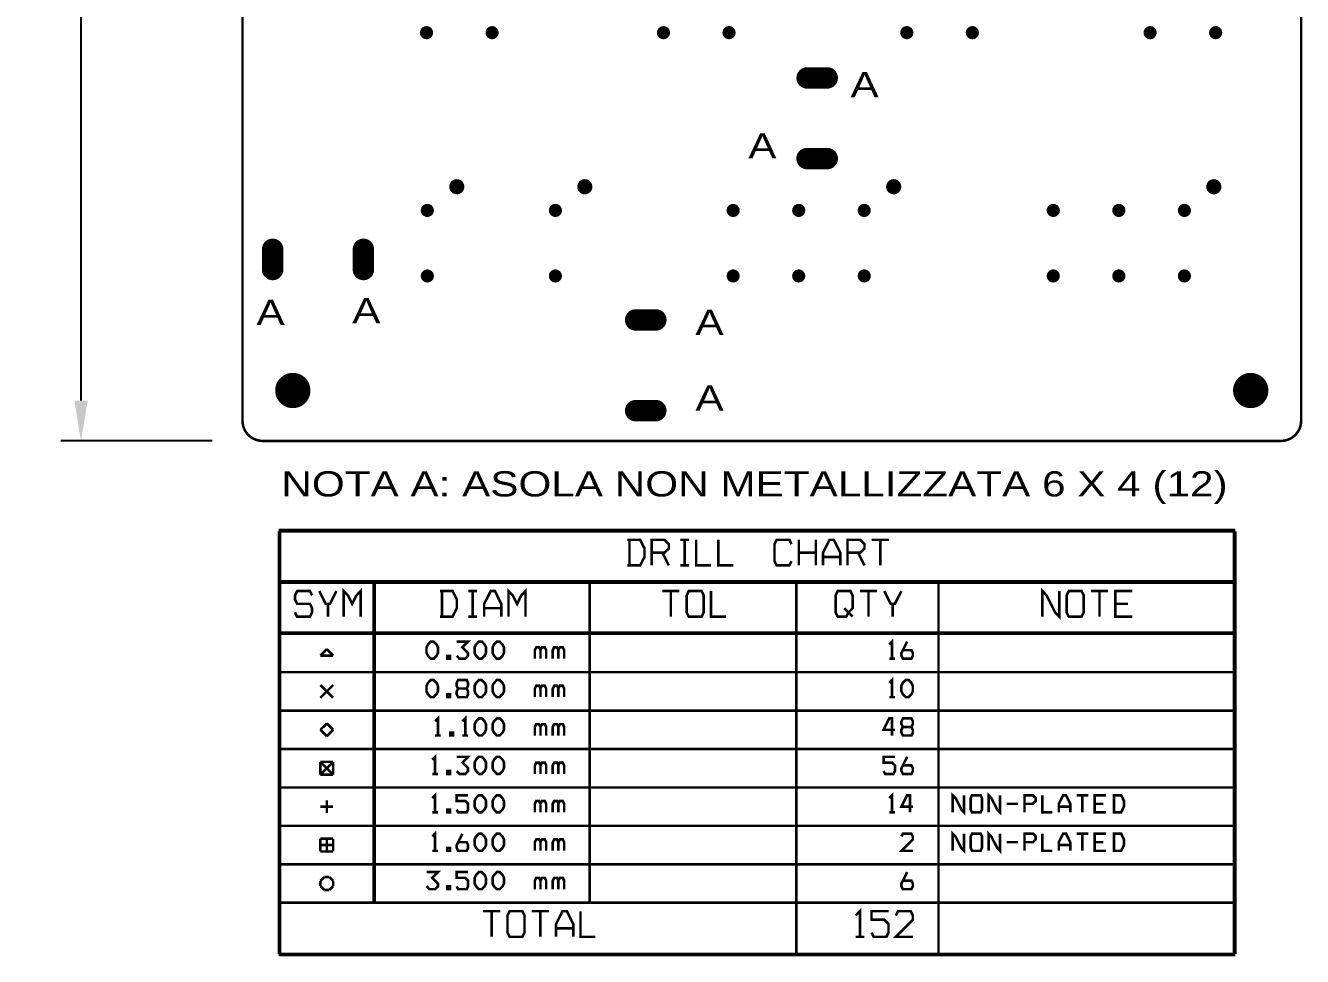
# Model space of a CAD drawing. Extents: x 548 to 675, y 424 to 612.
# Drawn here: x 548.2 to 674.8, y 424 to 516.3 of the extents above; entities that cross this region are included whole.
import ezdxf

# ---------------------------------------------------------------- set-up
doc = ezdxf.new("R2010")
doc.units = 0
doc.header["$LTSCALE"] = 10
doc.header["$MEASUREMENT"] = 0
doc.layers.get('0').update_dxf_attribs({"linetype": 'CONTINUOUS'})
doc.layers.get('Defpoints').update_dxf_attribs({"linetype": 'CONTINUOUS'})
for name, color, linetype in [('22-314-0_DRD', 7, 'CONTINUOUS'), ('22-314-0_DRL', 1, 'CONTINUOUS'), ('QUOTE', 6, 'CONTINUOUS'), ('THRUHOLE_NPT', 9, 'CONTINUOUS'), ('THRUHOLE_TAP', 12, 'CONTINUOUS')]:
    doc.layers.add(name, color=color, linetype=linetype)
doc.styles.add('STILE25', font='arial.ttf', dxfattribs={"width": 1.2, "height": 2.5})
doc.styles.add('STILE3', font='arial.ttf', dxfattribs={"width": 1.2, "height": 3})
doc.dimstyles.new('QUOTE', dxfattribs={"dimscale": 0, "dimtxt": 3, "dimasz": 4, "dimexe": 2, "dimexo": 5, "dimgap": 2, "dimtad": 1, "dimdec": 1, "dimzin": 13, "dimdsep": 46, "dimtxsty": 'STILE3', "dimcen": 0, "dimclrt": 7, "dimadec": 0, "dimazin": 0, "dimtfac": 0.666667, "dimtdec": 1, "dimtofl": 0, "dimtmove": 2, "dimatfit": 3, "dimfxl": 0, "dimtolj": 1, "dimtzin": 13, "dimarcsym": 0})

# ---------------------------------------------------------------- blocks, each defined once
blk = doc.blocks.new('ROUND_21')
at = {"const_width": 0.0635}
blk.add_lwpolyline([(-0.03175, 0, 1), (0.03175, 0, 1)], format="xyb", close=True, dxfattribs=at)
blk = doc.blocks.new('ROUND_5')
at = {"const_width": 0.75057}
blk.add_lwpolyline([(-0.375284, 0, 1), (0.375284, 0, 1)], format="xyb", close=True, dxfattribs=at)
blk = doc.blocks.new('ROUND_18')
at = {"const_width": 0.65024}
blk.add_lwpolyline([(-0.32512, 0, 1), (0.32512, 0, 1)], format="xyb", close=True, dxfattribs=at)
blk = doc.blocks.new('ROUND_20')
at = {"const_width": 1.75006}
blk.add_lwpolyline([(-0.87503, 0, 1), (0.87503, 0, 1)], format="xyb", close=True, dxfattribs=at)
blk = doc.blocks.new('*D36')
at = {"layer": 'Defpoints', "color": 0, "transparency": 16777216}
for p in [(571.69, 595.12), (553.68, 475.12), (571.69, 475.12)]:
    blk.add_point(p, dxfattribs=at)
at = {"layer": 'QUOTE', "color": 0, "lineweight": -2, "transparency": 16777216}
for p, q in [((566.69, 595.12), (551.68, 595.12)), ((553.68, 591.12), (553.68, 479.12)), ((566.69, 475.12), (551.68, 475.12))]:
    blk.add_line(p, q, dxfattribs=at)
at = {"layer": 'QUOTE', "color": 0, "transparency": 16777216}
for points in [[(553.02, 591.12), (554.35, 591.12), (553.68, 595.12)], [(553.02, 479.12), (554.35, 479.12), (553.68, 475.12)]]:
    blk.add_solid(points, dxfattribs=at)
at = {"layer": 'QUOTE', "color": 7, "transparency": 16777216, "insert": (550.15, 535.12), "char_height": 3, "attachment_point": 5, "rotation": 90, "style": 'STILE3'}
blk.add_mtext('\\A1;120', dxfattribs=at)

msp = doc.modelspace()

# ---------------------------------------------------------------- linework, layer by layer
at = {"layer": '22-314-0_DRD', "const_width": 0.254}
for points in [[(668.17, 466.28), (573.3, 466.28)], [(573.3, 424.24), (573.3, 466.15)], [(668.04, 466.15), (573.42, 466.15)], [(573.42, 424.24), (573.42, 466.15)], [(668.04, 424.24), (668.04, 466.15)], [(668.17, 424.24), (668.17, 466.15)], [(607.87, 462.77), (609.14, 462.77), (609.57, 463.61), (609.57, 464.46), (609.14, 465.31), (607.87, 465.31)], [(608.08, 462.77), (608.08, 465.31)], [(610.28, 464.04), (611.55, 464.04), (611.98, 464.46), (611.98, 464.88), (611.55, 465.31), (610.28, 465.31), (610.28, 462.77)], [(613.97, 465.31), (613.12, 465.31)], [(613.55, 462.77), (613.55, 465.31)], [(616.17, 462.77), (614.69, 462.77), (614.69, 465.31)], [(618.37, 462.77), (616.89, 462.77), (616.89, 465.31)], [(624.15, 463.19), (623.94, 462.77), (622.67, 462.77), (622.46, 463.19), (622.46, 464.88), (622.67, 465.31), (623.94, 465.31), (624.15, 464.88)], [(624.87, 462.77), (624.87, 465.31)], [(626.56, 462.77), (626.56, 465.31)], [(628.98, 462.77), (628.98, 464.04), (628.34, 465.31), (627.92, 465.31), (627.28, 464.04), (627.28, 462.77)], [(629.7, 464.04), (630.97, 464.04), (631.39, 464.46), (631.39, 464.88), (630.97, 465.31), (629.7, 465.31), (629.7, 462.77)], [(633.8, 465.31), (632.11, 465.31)], [(632.95, 462.77), (632.95, 465.31)], [(611.34, 464.04), (611.98, 462.77)], [(626.56, 464.04), (624.87, 464.04)], [(628.98, 463.61), (627.28, 463.61)], [(630.75, 464.04), (631.39, 462.77)], [(613.97, 462.77), (613.12, 462.77)], [(668.04, 461.2), (573.42, 461.2)], [(668.04, 461.07), (573.42, 461.07)], [(582.69, 429.32), (582.69, 461.07)], [(582.82, 429.32), (582.82, 461.07)], [(604.14, 429.32), (604.14, 461.07)], [(624.63, 424.24), (624.63, 461.07)], [(638.72, 424.24), (638.72, 461.07)], [(576.6, 459.8), (576.39, 460.23), (575.12, 460.23), (574.9, 459.8), (574.9, 459.38), (575.12, 458.96), (576.39, 458.96), (576.6, 458.53), (576.6, 458.11), (576.39, 457.69), (575.12, 457.69), (574.9, 458.11)], [(579.01, 460.23), (578.38, 458.96), (577.95, 458.96), (577.32, 460.23)], [(581.42, 457.69), (581.42, 460.23), (581, 459.8), (580.58, 458.96), (580.15, 459.8), (579.73, 460.23), (579.73, 457.69)], [(589.27, 457.69), (590.54, 457.69), (590.96, 458.53), (590.96, 459.38), (590.54, 460.23), (589.27, 460.23)], [(589.48, 457.69), (589.48, 460.23)], [(592.95, 460.23), (592.1, 460.23)], [(592.53, 457.69), (592.53, 460.23)], [(595.36, 457.69), (595.36, 458.96), (594.73, 460.23), (594.31, 460.23), (593.67, 458.96), (593.67, 457.69)], [(597.77, 457.69), (597.77, 460.23), (597.35, 459.8), (596.93, 458.96), (596.5, 459.8), (596.08, 460.23), (596.08, 457.69)], [(613.03, 460.23), (611.33, 460.23)], [(612.18, 457.69), (612.18, 460.23)], [(613.96, 457.69), (613.75, 458.11), (613.75, 459.8), (613.96, 460.23), (615.23, 460.23), (615.44, 459.8), (615.44, 458.11), (615.23, 457.69), (613.96, 457.69)], [(617.64, 457.69), (616.16, 457.69), (616.16, 460.23)], [(628.52, 458.11), (628.73, 457.69), (629.58, 457.69), (629.79, 458.11), (630.21, 458.53), (630.21, 459.8), (630, 460.23), (628.73, 460.23), (628.52, 459.8), (628.52, 458.11)], [(632.63, 460.23), (630.93, 460.23)], [(631.78, 457.69), (631.78, 460.23)], [(635.04, 460.23), (634.4, 458.96), (633.98, 458.96), (633.35, 460.23)], [(650.71, 460.23), (650.71, 457.69), (650.29, 458.11), (649.44, 459.8), (649.02, 460.23), (649.02, 457.69)], [(651.65, 457.69), (651.43, 458.11), (651.43, 459.8), (651.65, 460.23), (652.92, 460.23), (653.13, 459.8), (653.13, 458.11), (652.92, 457.69), (651.65, 457.69)], [(655.54, 460.23), (653.85, 460.23)], [(654.69, 457.69), (654.69, 460.23)], [(657.95, 457.69), (656.26, 457.69), (656.26, 460.23), (657.95, 460.23)], [(578.17, 457.69), (578.17, 458.96)], [(595.36, 458.53), (593.67, 458.53)], [(629.37, 458.53), (630.21, 457.69)], [(634.19, 457.69), (634.19, 458.96)], [(657.53, 458.96), (656.26, 458.96)], [(592.95, 457.69), (592.1, 457.69)], [(668.04, 456.12), (573.42, 456.12)], [(668.04, 455.99), (573.42, 455.99)], [(588.37, 453.52), (588.09, 453.81), (587.95, 454.09), (587.95, 454.65), (588.09, 454.93), (588.37, 455.22), (588.66, 455.22), (588.94, 454.93), (589.08, 454.65), (589.08, 454.09), (588.94, 453.81), (588.66, 453.52), (588.37, 453.52)], [(590.94, 453.81), (591.22, 453.52), (591.79, 453.52), (592.07, 453.81), (592.07, 454.09), (591.51, 454.65), (592.07, 455.22), (590.94, 455.22)], [(593.14, 453.52), (592.86, 453.81), (592.72, 454.09), (592.72, 454.65), (592.86, 454.93), (593.14, 455.22), (593.43, 455.22), (593.71, 454.93), (593.85, 454.65), (593.85, 454.09), (593.71, 453.81), (593.43, 453.52), (593.14, 453.52)], [(594.92, 453.52), (594.64, 453.81), (594.5, 454.09), (594.5, 454.65), (594.64, 454.93), (594.92, 455.22), (595.2, 455.22), (595.49, 454.93), (595.63, 454.65), (595.63, 454.09), (595.49, 453.81), (595.2, 453.52), (594.92, 453.52)], [(599.82, 453.52), (599.82, 454.37), (599.68, 454.65), (599.4, 454.65), (599.25, 454.37), (599.11, 454.65), (598.83, 454.65), (598.69, 454.37), (598.69, 453.52)], [(601.6, 453.52), (601.6, 454.37), (601.46, 454.65), (601.17, 454.65), (601.03, 454.37), (600.89, 454.65), (600.61, 454.65), (600.47, 454.37), (600.47, 453.52)], [(634.12, 453.52), (634.12, 455.22), (633.84, 454.93)], [(635.19, 454.37), (636.04, 454.37), (636.18, 454.09), (636.18, 453.81), (636.04, 453.52), (635.19, 453.52), (635.05, 453.81), (635.05, 454.09), (635.62, 455.22)], [(578.06, 454.47), (577.42, 453.83)], [(577.42, 453.83), (578.69, 453.83)], [(578.69, 453.83), (578.06, 454.47)], [(590.01, 453.52), (590.29, 453.52), (590.29, 453.81), (590.01, 453.81), (590.01, 453.52)], [(599.25, 453.52), (599.25, 454.37)], [(601.03, 453.52), (601.03, 454.37)], [(634.4, 453.52), (633.84, 453.52)], [(668.04, 452.18), (573.42, 452.18)], [(578.69, 450.91), (577.42, 449.64)], [(578.69, 449.64), (577.42, 450.91)], [(588.37, 449.71), (588.09, 450), (587.95, 450.28), (587.95, 450.84), (588.09, 451.12), (588.37, 451.41), (588.66, 451.41), (588.94, 451.12), (589.08, 450.84), (589.08, 450.28), (588.94, 450), (588.66, 449.71), (588.37, 449.71)], [(591.93, 450.56), (592.07, 450.84), (592.07, 451.12), (591.93, 451.41), (591.08, 451.41), (590.94, 451.12), (590.94, 450.84), (591.08, 450.56), (591.93, 450.56), (592.07, 450.28), (592.07, 450), (591.93, 449.71), (591.08, 449.71), (590.94, 450), (590.94, 450.28), (591.08, 450.56)], [(593.14, 449.71), (592.86, 450), (592.72, 450.28), (592.72, 450.84), (592.86, 451.12), (593.14, 451.41), (593.43, 451.41), (593.71, 451.12), (593.85, 450.84), (593.85, 450.28), (593.71, 450), (593.43, 449.71), (593.14, 449.71)], [(594.92, 449.71), (594.64, 450), (594.5, 450.28), (594.5, 450.84), (594.64, 451.12), (594.92, 451.41), (595.2, 451.41), (595.49, 451.12), (595.63, 450.84), (595.63, 450.28), (595.49, 450), (595.2, 449.71), (594.92, 449.71)], [(599.82, 449.71), (599.82, 450.56), (599.68, 450.84), (599.4, 450.84), (599.25, 450.56), (599.11, 450.84), (598.83, 450.84), (598.69, 450.56), (598.69, 449.71)], [(601.6, 449.71), (601.6, 450.56), (601.46, 450.84), (601.17, 450.84), (601.03, 450.56), (600.89, 450.84), (600.61, 450.84), (600.47, 450.56), (600.47, 449.71)], [(634.12, 449.71), (634.12, 451.41), (633.84, 451.12)], [(635.48, 449.71), (635.19, 450), (635.05, 450.28), (635.05, 450.84), (635.19, 451.12), (635.48, 451.41), (635.76, 451.41), (636.04, 451.12), (636.18, 450.84), (636.18, 450.28), (636.04, 450), (635.76, 449.71), (635.48, 449.71)], [(590.01, 449.71), (590.29, 449.71), (590.29, 450), (590.01, 450), (590.01, 449.71)], [(599.25, 449.71), (599.25, 450.56)], [(601.03, 449.71), (601.03, 450.56)], [(634.4, 449.71), (633.84, 449.71)], [(668.04, 448.37), (573.42, 448.37)], [(578.06, 447.1), (577.42, 446.47)], [(578.69, 446.47), (578.06, 447.1)], [(589.08, 445.9), (589.08, 447.6), (588.8, 447.31)], [(591.79, 445.9), (591.79, 447.6), (591.51, 447.31)], [(593.14, 445.9), (592.86, 446.19), (592.72, 446.47), (592.72, 447.03), (592.86, 447.31), (593.14, 447.6), (593.43, 447.6), (593.71, 447.31), (593.85, 447.03), (593.85, 446.47), (593.71, 446.19), (593.43, 445.9), (593.14, 445.9)], [(594.92, 445.9), (594.64, 446.19), (594.5, 446.47), (594.5, 447.03), (594.64, 447.31), (594.92, 447.6), (595.2, 447.6), (595.49, 447.31), (595.63, 447.03), (595.63, 446.47), (595.49, 446.19), (595.2, 445.9), (594.92, 445.9)], [(599.82, 445.9), (599.82, 446.75), (599.68, 447.03), (599.4, 447.03), (599.25, 446.75), (599.11, 447.03), (598.83, 447.03), (598.69, 446.75), (598.69, 445.9)], [(601.6, 445.9), (601.6, 446.75), (601.46, 447.03), (601.17, 447.03), (601.03, 446.75), (600.89, 447.03), (600.61, 447.03), (600.47, 446.75), (600.47, 445.9)], [(634.4, 446.47), (633.28, 446.47), (633.84, 447.6), (634.12, 447.6), (634.12, 445.9)], [(636.04, 446.75), (636.18, 447.03), (636.18, 447.31), (636.04, 447.6), (635.19, 447.6), (635.05, 447.31), (635.05, 447.03), (635.19, 446.75), (636.04, 446.75), (636.18, 446.47), (636.18, 446.19), (636.04, 445.9), (635.19, 445.9), (635.05, 446.19), (635.05, 446.47), (635.19, 446.75)], [(577.42, 446.47), (578.06, 445.83)], [(578.06, 445.83), (578.69, 446.47)], [(589.36, 445.9), (588.8, 445.9)], [(590.29, 445.9), (590.58, 445.9), (590.58, 446.19), (590.29, 446.19), (590.29, 445.9)], [(592.07, 445.9), (591.51, 445.9)], [(599.25, 445.9), (599.25, 446.75)], [(601.03, 445.9), (601.03, 446.75)], [(668.04, 444.56), (573.42, 444.56)], [(577.42, 443.29), (577.42, 442.02)], [(578.69, 443.29), (577.42, 443.29)], [(578.69, 443.29), (577.42, 442.02)], [(578.69, 442.02), (577.42, 443.29)], [(578.69, 442.02), (578.69, 443.29)], [(588.8, 442.09), (588.8, 443.79), (588.52, 443.5)], [(590.94, 442.38), (591.22, 442.09), (591.79, 442.09), (592.07, 442.38), (592.07, 442.66), (591.51, 443.22), (592.07, 443.79), (590.94, 443.79)], [(593.14, 442.09), (592.86, 442.38), (592.72, 442.66), (592.72, 443.22), (592.86, 443.5), (593.14, 443.79), (593.43, 443.79), (593.71, 443.5), (593.85, 443.22), (593.85, 442.66), (593.71, 442.38), (593.43, 442.09), (593.14, 442.09)], [(594.92, 442.09), (594.64, 442.38), (594.5, 442.66), (594.5, 443.22), (594.64, 443.5), (594.92, 443.79), (595.2, 443.79), (595.49, 443.5), (595.63, 443.22), (595.63, 442.66), (595.49, 442.38), (595.2, 442.09), (594.92, 442.09)], [(599.82, 442.09), (599.82, 442.94), (599.68, 443.22), (599.4, 443.22), (599.25, 442.94), (599.11, 443.22), (598.83, 443.22), (598.69, 442.94), (598.69, 442.09)], [(601.6, 442.09), (601.6, 442.94), (601.46, 443.22), (601.17, 443.22), (601.03, 442.94), (600.89, 443.22), (600.61, 443.22), (600.47, 442.94), (600.47, 442.09)], [(633.28, 442.38), (633.42, 442.09), (634.26, 442.09), (634.4, 442.38), (634.4, 442.94), (634.12, 443.22), (633.28, 443.22), (633.28, 443.79), (634.4, 443.79)], [(635.19, 442.94), (636.04, 442.94), (636.18, 442.66), (636.18, 442.38), (636.04, 442.09), (635.19, 442.09), (635.05, 442.38), (635.05, 442.66), (635.62, 443.79)], [(577.42, 442.02), (578.69, 442.02)], [(589.08, 442.09), (588.52, 442.09)], [(590.01, 442.09), (590.29, 442.09), (590.29, 442.38), (590.01, 442.38), (590.01, 442.09)], [(599.25, 442.09), (599.25, 442.94)], [(601.03, 442.09), (601.03, 442.94)], [(668.04, 440.75), (573.42, 440.75)], [(578.06, 439.48), (578.06, 438.21)], [(588.8, 438.28), (588.8, 439.98), (588.52, 439.69)], [(590.94, 438.57), (591.08, 438.28), (591.93, 438.28), (592.07, 438.57), (592.07, 439.13), (591.79, 439.41), (590.94, 439.41), (590.94, 439.98), (592.07, 439.98)], [(593.14, 438.28), (592.86, 438.57), (592.72, 438.85), (592.72, 439.41), (592.86, 439.69), (593.14, 439.98), (593.43, 439.98), (593.71, 439.69), (593.85, 439.41), (593.85, 438.85), (593.71, 438.57), (593.43, 438.28), (593.14, 438.28)], [(594.92, 438.28), (594.64, 438.57), (594.5, 438.85), (594.5, 439.41), (594.64, 439.69), (594.92, 439.98), (595.2, 439.98), (595.49, 439.69), (595.63, 439.41), (595.63, 438.85), (595.49, 438.57), (595.2, 438.28), (594.92, 438.28)], [(599.82, 438.28), (599.82, 439.13), (599.68, 439.41), (599.4, 439.41), (599.25, 439.13), (599.11, 439.41), (598.83, 439.41), (598.69, 439.13), (598.69, 438.28)], [(601.6, 438.28), (601.6, 439.13), (601.46, 439.41), (601.17, 439.41), (601.03, 439.13), (600.89, 439.41), (600.61, 439.41), (600.47, 439.13), (600.47, 438.28)], [(634.12, 438.28), (634.12, 439.98), (633.84, 439.69)], [(636.18, 438.85), (635.05, 438.85), (635.62, 439.98), (635.9, 439.98), (635.9, 438.28)], [(641.26, 439.98), (641.26, 438.28), (640.98, 438.57), (640.42, 439.69), (640.13, 439.98), (640.13, 438.28)], [(642.05, 438.28), (641.91, 438.57), (641.91, 439.69), (642.05, 439.98), (642.9, 439.98), (643.04, 439.69), (643.04, 438.57), (642.9, 438.28), (642.05, 438.28)], [(644.82, 439.98), (644.82, 438.28), (644.54, 438.57), (643.97, 439.69), (643.69, 439.98), (643.69, 438.28)], [(647.25, 439.13), (648.09, 439.13), (648.37, 439.41), (648.37, 439.69), (648.09, 439.98), (647.25, 439.98), (647.25, 438.28)], [(650.01, 438.28), (649.02, 438.28), (649.02, 439.98)], [(651.79, 438.28), (651.79, 439.13), (651.37, 439.98), (651.08, 439.98), (650.66, 439.13), (650.66, 438.28)], [(653.57, 439.98), (652.44, 439.98)], [(653, 438.28), (653, 439.98)], [(655.35, 438.28), (654.22, 438.28), (654.22, 439.98), (655.35, 439.98)], [(655.99, 438.28), (656.84, 438.28), (657.12, 438.85), (657.12, 439.41), (656.84, 439.98), (655.99, 439.98)], [(656.14, 438.28), (656.14, 439.98)], [(578.69, 438.85), (577.42, 438.85)], [(589.08, 438.28), (588.52, 438.28)], [(590.01, 438.28), (590.29, 438.28), (590.29, 438.57), (590.01, 438.57), (590.01, 438.28)], [(599.25, 438.28), (599.25, 439.13)], [(601.03, 438.28), (601.03, 439.13)], [(634.4, 438.28), (633.84, 438.28)], [(646.6, 439.13), (645.47, 439.13)], [(651.79, 438.85), (650.66, 438.85)], [(655.06, 439.13), (654.22, 439.13)], [(668.04, 436.94), (573.42, 436.94)], [(577.42, 435.67), (577.42, 434.4)], [(578.69, 435.67), (577.42, 435.67)], [(578.06, 435.67), (578.06, 434.4)], [(578.69, 434.4), (578.69, 435.67)], [(588.8, 434.47), (588.8, 436.17), (588.52, 435.88)], [(591.08, 435.32), (591.93, 435.32), (592.07, 435.04), (592.07, 434.76), (591.93, 434.47), (591.08, 434.47), (590.94, 434.76), (590.94, 435.04), (591.51, 436.17)], [(593.14, 434.47), (592.86, 434.76), (592.72, 435.04), (592.72, 435.6), (592.86, 435.88), (593.14, 436.17), (593.43, 436.17), (593.71, 435.88), (593.85, 435.6), (593.85, 435.04), (593.71, 434.76), (593.43, 434.47), (593.14, 434.47)], [(594.92, 434.47), (594.64, 434.76), (594.5, 435.04), (594.5, 435.6), (594.64, 435.88), (594.92, 436.17), (595.2, 436.17), (595.49, 435.88), (595.63, 435.6), (595.63, 435.04), (595.49, 434.76), (595.2, 434.47), (594.92, 434.47)], [(599.82, 434.47), (599.82, 435.32), (599.68, 435.6), (599.4, 435.6), (599.25, 435.32), (599.11, 435.6), (598.83, 435.6), (598.69, 435.32), (598.69, 434.47)], [(601.6, 434.47), (601.6, 435.32), (601.46, 435.6), (601.17, 435.6), (601.03, 435.32), (600.89, 435.6), (600.61, 435.6), (600.47, 435.32), (600.47, 434.47)], [(636.18, 434.47), (635.05, 434.47), (636.18, 435.6), (636.18, 435.88), (636.04, 436.17), (635.19, 436.17), (635.05, 435.88)], [(641.26, 436.17), (641.26, 434.47), (640.98, 434.76), (640.42, 435.88), (640.13, 436.17), (640.13, 434.47)], [(642.05, 434.47), (641.91, 434.76), (641.91, 435.88), (642.05, 436.17), (642.9, 436.17), (643.04, 435.88), (643.04, 434.76), (642.9, 434.47), (642.05, 434.47)], [(644.82, 436.17), (644.82, 434.47), (644.54, 434.76), (643.97, 435.88), (643.69, 436.17), (643.69, 434.47)], [(647.25, 435.32), (648.09, 435.32), (648.37, 435.6), (648.37, 435.88), (648.09, 436.17), (647.25, 436.17), (647.25, 434.47)], [(650.01, 434.47), (649.02, 434.47), (649.02, 436.17)], [(651.79, 434.47), (651.79, 435.32), (651.37, 436.17), (651.08, 436.17), (650.66, 435.32), (650.66, 434.47)], [(653.57, 436.17), (652.44, 436.17)], [(653, 434.47), (653, 436.17)], [(655.35, 434.47), (654.22, 434.47), (654.22, 436.17), (655.35, 436.17)], [(655.99, 434.47), (656.84, 434.47), (657.12, 435.04), (657.12, 435.6), (656.84, 436.17), (655.99, 436.17)], [(656.14, 434.47), (656.14, 436.17)], [(578.69, 435.04), (577.42, 435.04)], [(577.42, 434.4), (578.69, 434.4)], [(589.08, 434.47), (588.52, 434.47)], [(590.01, 434.47), (590.29, 434.47), (590.29, 434.76), (590.01, 434.76), (590.01, 434.47)], [(599.25, 434.47), (599.25, 435.32)], [(601.03, 434.47), (601.03, 435.32)], [(646.6, 435.32), (645.47, 435.32)], [(651.79, 435.04), (650.66, 435.04)], [(655.06, 435.32), (654.22, 435.32)], [(668.04, 433.13), (573.42, 433.13)], [(577.81, 431.86), (577.42, 431.48)], [(578.31, 431.86), (577.81, 431.86)], [(578.69, 431.48), (578.31, 431.86)], [(587.95, 430.95), (588.23, 430.66), (588.8, 430.66), (589.08, 430.95), (589.08, 431.23), (588.52, 431.79), (589.08, 432.36), (587.95, 432.36)], [(590.94, 430.95), (591.08, 430.66), (591.93, 430.66), (592.07, 430.95), (592.07, 431.51), (591.79, 431.79), (590.94, 431.79), (590.94, 432.36), (592.07, 432.36)], [(593.14, 430.66), (592.86, 430.95), (592.72, 431.23), (592.72, 431.79), (592.86, 432.07), (593.14, 432.36), (593.43, 432.36), (593.71, 432.07), (593.85, 431.79), (593.85, 431.23), (593.71, 430.95), (593.43, 430.66), (593.14, 430.66)], [(594.92, 430.66), (594.64, 430.95), (594.5, 431.23), (594.5, 431.79), (594.64, 432.07), (594.92, 432.36), (595.2, 432.36), (595.49, 432.07), (595.63, 431.79), (595.63, 431.23), (595.49, 430.95), (595.2, 430.66), (594.92, 430.66)], [(599.82, 430.66), (599.82, 431.51), (599.68, 431.79), (599.4, 431.79), (599.25, 431.51), (599.11, 431.79), (598.83, 431.79), (598.69, 431.51), (598.69, 430.66)], [(601.6, 430.66), (601.6, 431.51), (601.46, 431.79), (601.17, 431.79), (601.03, 431.51), (600.89, 431.79), (600.61, 431.79), (600.47, 431.51), (600.47, 430.66)], [(635.19, 431.51), (636.04, 431.51), (636.18, 431.23), (636.18, 430.95), (636.04, 430.66), (635.19, 430.66), (635.05, 430.95), (635.05, 431.23), (635.62, 432.36)], [(577.42, 431.48), (577.42, 430.97)], [(577.42, 430.97), (577.81, 430.59)], [(577.81, 430.59), (578.31, 430.59)], [(578.31, 430.59), (578.69, 430.97)], [(578.69, 430.97), (578.69, 431.48)], [(590.01, 430.66), (590.29, 430.66), (590.29, 430.95), (590.01, 430.95), (590.01, 430.66)], [(599.25, 430.66), (599.25, 431.51)], [(601.03, 430.66), (601.03, 431.51)], [(668.04, 429.32), (573.42, 429.32)], [(595.26, 428.48), (593.56, 428.48)], [(594.41, 425.94), (594.41, 428.48)], [(596.19, 425.94), (595.98, 426.36), (595.98, 428.05), (596.19, 428.48), (597.46, 428.48), (597.67, 428.05), (597.67, 426.36), (597.46, 425.94), (596.19, 425.94)], [(600.08, 428.48), (598.39, 428.48)], [(599.24, 425.94), (599.24, 428.48)], [(602.5, 425.94), (602.5, 427.21), (601.86, 428.48), (601.44, 428.48), (600.8, 427.21), (600.8, 425.94)], [(604.7, 425.94), (603.22, 425.94), (603.22, 428.48)], [(630.93, 425.94), (630.93, 428.48), (630.51, 428.05)], [(632.08, 426.36), (632.29, 425.94), (633.56, 425.94), (633.77, 426.36), (633.77, 427.21), (633.35, 427.63), (632.08, 427.63), (632.08, 428.48), (633.77, 428.48)], [(636.18, 425.94), (634.49, 425.94), (636.18, 427.63), (636.18, 428.05), (635.97, 428.48), (634.7, 428.48), (634.49, 428.05)], [(602.5, 426.78), (600.8, 426.78)], [(631.36, 425.94), (630.51, 425.94)], [(668.17, 424.12), (573.3, 424.12)], [(668.04, 424.24), (573.42, 424.24)]]:
    msp.add_lwpolyline(points, dxfattribs=at)
at = {"layer": '22-314-0_DRL'}
for points, const_width in [([(569.7, 593.12), (569.7, 477.12)], 0.254), ([(674.69, 477.12), (674.69, 593.12)], 0.254), ([(624.8, 511.56), (624.8, 510.68)], 0.127), ([(628.57, 511.6), (624.81, 511.6)], 0.127), ([(628.5, 511.71), (624.88, 511.71)], 0.127), ([(624.91, 511.74), (624.91, 510.5)], 0.127), ([(628.4, 511.83), (624.98, 511.83)], 0.127), ([(625.02, 511.87), (625.02, 510.38)], 0.127), ([(628.27, 511.94), (625.12, 511.94)], 0.127), ([(625.14, 511.95), (625.14, 510.29)], 0.127), ([(625.25, 512.02), (625.25, 510.23)], 0.127), ([(628.06, 512.05), (625.33, 512.05)], 0.127), ([(625.37, 512.07), (625.37, 510.18)], 0.127), ([(625.48, 512.1), (625.48, 510.15)], 0.127), ([(625.6, 512.12), (625.6, 510.13)], 0.127), ([(627.69, 512.12), (625.69, 512.12)], 0.127), ([(625.71, 512.12), (625.71, 510.12)], 0.127), ([(625.82, 512.12), (625.82, 510.12)], 0.127), ([(625.94, 512.12), (625.94, 510.12)], 0.127), ([(626.05, 512.12), (626.05, 510.12)], 0.127), ([(626.17, 512.12), (626.17, 510.12)], 0.127), ([(626.28, 512.12), (626.28, 510.12)], 0.127), ([(626.4, 512.12), (626.4, 510.12)], 0.127), ([(626.51, 512.12), (626.51, 510.12)], 0.127), ([(626.62, 512.12), (626.62, 510.12)], 0.127), ([(626.74, 512.12), (626.74, 510.12)], 0.127), ([(626.85, 512.12), (626.85, 510.12)], 0.127), ([(626.97, 512.12), (626.97, 510.12)], 0.127), ([(627.08, 512.12), (627.08, 510.12)], 0.127), ([(627.2, 512.12), (627.2, 510.12)], 0.127), ([(627.31, 512.12), (627.31, 510.12)], 0.127), ([(627.42, 512.12), (627.42, 510.12)], 0.127), ([(627.54, 512.12), (627.54, 510.12)], 0.127), ([(627.65, 512.12), (627.65, 510.12)], 0.127), ([(627.77, 512.12), (627.77, 510.13)], 0.127), ([(627.88, 512.1), (627.88, 510.14)], 0.127), ([(628, 512.08), (628, 510.17)], 0.127), ([(628.11, 512.03), (628.11, 510.21)], 0.127), ([(628.22, 511.97), (628.22, 510.28)], 0.127), ([(628.34, 511.89), (628.34, 510.36)], 0.127), ([(628.45, 511.77), (628.45, 510.47)], 0.127), ([(628.57, 511.61), (628.57, 510.64)], 0.127), ([(628.69, 511.14), (624.69, 511.14)], 0.127), ([(628.68, 511.25), (624.7, 511.25)], 0.127), ([(628.69, 511.03), (624.7, 511.03)], 0.127), ([(628.67, 510.91), (624.72, 510.91)], 0.127), ([(628.66, 511.37), (624.72, 511.37)], 0.127), ([(628.64, 510.8), (624.75, 510.8)], 0.127), ([(628.63, 511.48), (624.76, 511.48)], 0.127), ([(628.59, 510.68), (624.8, 510.68)], 0.127), ([(628.52, 510.57), (624.86, 510.57)], 0.127), ([(628.44, 510.45), (624.95, 510.45)], 0.127), ([(628.31, 510.34), (625.07, 510.34)], 0.127), ([(628.68, 511.28), (628.68, 510.97)], 0.127), ([(628.13, 510.23), (625.26, 510.23)], 0.127), ([(627.69, 510.12), (625.69, 510.12)], 0.127), ([(625.25, 504.02), (625.25, 502.23)], 0.127), ([(628.06, 504.05), (625.33, 504.05)], 0.127), ([(625.37, 504.07), (625.37, 502.18)], 0.127), ([(625.48, 504.1), (625.48, 502.15)], 0.127), ([(625.6, 504.12), (625.6, 502.13)], 0.127), ([(627.69, 504.12), (625.69, 504.12)], 0.127), ([(625.71, 504.12), (625.71, 502.12)], 0.127), ([(625.82, 504.12), (625.82, 502.12)], 0.127), ([(625.94, 504.12), (625.94, 502.12)], 0.127), ([(626.05, 504.12), (626.05, 502.12)], 0.127), ([(626.17, 504.12), (626.17, 502.12)], 0.127), ([(626.28, 504.12), (626.28, 502.12)], 0.127), ([(626.4, 504.12), (626.4, 502.12)], 0.127), ([(626.51, 504.12), (626.51, 502.12)], 0.127), ([(626.62, 504.12), (626.62, 502.12)], 0.127), ([(626.74, 504.12), (626.74, 502.12)], 0.127), ([(626.85, 504.12), (626.85, 502.12)], 0.127), ([(626.97, 504.12), (626.97, 502.12)], 0.127), ([(627.08, 504.12), (627.08, 502.12)], 0.127), ([(627.2, 504.12), (627.2, 502.12)], 0.127), ([(627.31, 504.12), (627.31, 502.12)], 0.127), ([(627.42, 504.12), (627.42, 502.12)], 0.127), ([(627.54, 504.12), (627.54, 502.12)], 0.127), ([(627.65, 504.12), (627.65, 502.12)], 0.127), ([(627.77, 504.12), (627.77, 502.12)], 0.127), ([(627.88, 504.1), (627.88, 502.14)], 0.127), ([(628, 504.08), (628, 502.17)], 0.127), ([(628.11, 504.03), (628.11, 502.21)], 0.127), ([(628.22, 503.97), (628.22, 502.27)], 0.127), ([(628.69, 503.14), (624.69, 503.14)], 0.127), ([(628.68, 503.25), (624.7, 503.25)], 0.127), ([(628.69, 503.02), (624.7, 503.02)], 0.127), ([(628.67, 502.91), (624.72, 502.91)], 0.127), ([(628.66, 503.37), (624.72, 503.37)], 0.127), ([(628.64, 502.8), (624.75, 502.8)], 0.127), ([(628.63, 503.48), (624.76, 503.48)], 0.127), ([(624.8, 503.56), (624.8, 502.68)], 0.127), ([(628.57, 503.6), (624.81, 503.6)], 0.127), ([(628.5, 503.71), (624.88, 503.71)], 0.127), ([(624.91, 503.74), (624.91, 502.5)], 0.127), ([(628.4, 503.82), (624.98, 503.82)], 0.127), ([(625.02, 503.86), (625.02, 502.38)], 0.127), ([(628.27, 503.94), (625.12, 503.94)], 0.127), ([(625.14, 503.95), (625.14, 502.29)], 0.127), ([(628.34, 503.89), (628.34, 502.36)], 0.127), ([(628.45, 503.77), (628.45, 502.47)], 0.127), ([(628.57, 503.61), (628.57, 502.64)], 0.127), ([(628.68, 503.28), (628.68, 502.97)], 0.127), ([(628.59, 502.68), (624.8, 502.68)], 0.127), ([(628.52, 502.57), (624.86, 502.57)], 0.127), ([(628.44, 502.45), (624.95, 502.45)], 0.127), ([(628.31, 502.34), (625.07, 502.34)], 0.127), ([(628.13, 502.22), (625.26, 502.22)], 0.127), ([(627.69, 502.12), (625.69, 502.12)], 0.127), ([(572.48, 495.1), (572.48, 491.14)], 0.127), ([(572.86, 495.11), (572.53, 495.11)], 0.127), ([(572.59, 495.12), (572.59, 491.13)], 0.127), ([(572.71, 495.12), (572.71, 491.12)], 0.127), ([(572.82, 495.11), (572.82, 491.13)], 0.127), ([(581.48, 495.1), (581.48, 491.14)], 0.127), ([(581.86, 495.11), (581.53, 495.11)], 0.127), ([(581.6, 495.12), (581.6, 491.13)], 0.127), ([(581.71, 495.12), (581.71, 491.12)], 0.127), ([(581.82, 495.11), (581.82, 491.13)], 0.127), ([(573.69, 494.2), (571.7, 494.2)], 0.127), ([(571.69, 494.12), (571.69, 492.12)], 0.127), ([(571.69, 494.12), (571.69, 494.12)], 0.127), ([(573.69, 494.08), (571.69, 494.08)], 0.127), ([(573.69, 493.97), (571.69, 493.97)], 0.127), ([(573.69, 493.85), (571.69, 493.85)], 0.127), ([(573.68, 494.31), (571.71, 494.31)], 0.127), ([(573.65, 494.42), (571.74, 494.42)], 0.127), ([(573.6, 494.54), (571.78, 494.54)], 0.127), ([(571.79, 494.56), (571.79, 491.68)], 0.127), ([(573.54, 494.65), (571.84, 494.65)], 0.127), ([(571.91, 494.74), (571.91, 491.5)], 0.127), ([(573.46, 494.77), (571.93, 494.77)], 0.127), ([(572.02, 494.87), (572.02, 491.38)], 0.127), ([(573.35, 494.88), (572.04, 494.88)], 0.127), ([(572.14, 494.95), (572.14, 491.29)], 0.127), ([(573.18, 495), (572.2, 495)], 0.127), ([(572.25, 495.02), (572.25, 491.23)], 0.127), ([(572.36, 495.07), (572.36, 491.18)], 0.127), ([(572.94, 495.09), (572.94, 491.15)], 0.127), ([(573.05, 495.06), (573.05, 491.19)], 0.127), ([(573.16, 495.01), (573.16, 491.24)], 0.127), ([(573.28, 494.93), (573.28, 491.31)], 0.127), ([(573.39, 494.84), (573.39, 491.41)], 0.127), ([(573.51, 494.7), (573.51, 491.54)], 0.127), ([(573.62, 494.49), (573.62, 491.75)], 0.127), ([(573.69, 494.12), (573.69, 492.12)], 0.127), ([(582.69, 494.2), (580.7, 494.2)], 0.127), ([(580.69, 494.12), (580.69, 492.12)], 0.127), ([(582.69, 494.08), (580.69, 494.08)], 0.127), ([(582.69, 493.97), (580.69, 493.97)], 0.127), ([(582.69, 493.85), (580.69, 493.85)], 0.127), ([(582.68, 494.31), (580.71, 494.31)], 0.127), ([(582.65, 494.42), (580.74, 494.42)], 0.127), ([(582.6, 494.54), (580.78, 494.54)], 0.127), ([(580.79, 494.56), (580.79, 491.68)], 0.127), ([(582.54, 494.65), (580.85, 494.65)], 0.127), ([(580.91, 494.74), (580.91, 491.5)], 0.127), ([(582.46, 494.77), (580.93, 494.77)], 0.127), ([(581.02, 494.87), (581.02, 491.38)], 0.127), ([(582.35, 494.88), (581.04, 494.88)], 0.127), ([(581.14, 494.95), (581.14, 491.29)], 0.127), ([(582.18, 495), (581.2, 495)], 0.127), ([(581.25, 495.02), (581.25, 491.23)], 0.127), ([(581.37, 495.07), (581.37, 491.18)], 0.127), ([(581.94, 495.09), (581.94, 491.15)], 0.127), ([(582.05, 495.06), (582.05, 491.19)], 0.127), ([(582.17, 495.01), (582.17, 491.24)], 0.127), ([(582.28, 494.93), (582.28, 491.31)], 0.127), ([(582.4, 494.84), (582.4, 491.41)], 0.127), ([(582.51, 494.7), (582.51, 491.54)], 0.127), ([(582.62, 494.49), (582.62, 491.75)], 0.127), ([(582.69, 494.12), (582.69, 492.12)], 0.127), ([(573.69, 493.74), (571.69, 493.74)], 0.127), ([(573.69, 493.62), (571.69, 493.62)], 0.127), ([(573.69, 493.51), (571.69, 493.51)], 0.127), ([(573.69, 493.39), (571.69, 493.39)], 0.127), ([(573.69, 493.28), (571.69, 493.28)], 0.127), ([(573.69, 493.17), (571.69, 493.17)], 0.127), ([(573.69, 493.05), (571.69, 493.05)], 0.127), ([(573.69, 492.94), (571.69, 492.94)], 0.127), ([(573.69, 492.82), (571.69, 492.82)], 0.127), ([(573.69, 492.71), (571.69, 492.71)], 0.127), ([(573.69, 492.59), (571.69, 492.59)], 0.127), ([(582.69, 493.74), (580.69, 493.74)], 0.127), ([(582.69, 493.62), (580.69, 493.62)], 0.127), ([(582.69, 493.51), (580.69, 493.51)], 0.127), ([(582.69, 493.39), (580.69, 493.39)], 0.127), ([(582.69, 493.28), (580.69, 493.28)], 0.127), ([(582.69, 493.17), (580.69, 493.17)], 0.127), ([(582.69, 493.05), (580.69, 493.05)], 0.127), ([(582.69, 492.94), (580.69, 492.94)], 0.127), ([(582.69, 492.82), (580.69, 492.82)], 0.127), ([(582.69, 492.71), (580.69, 492.71)], 0.127), ([(582.69, 492.59), (580.69, 492.59)], 0.127), ([(573.69, 492.48), (571.69, 492.48)], 0.127), ([(573.69, 492.37), (571.69, 492.37)], 0.127), ([(573.69, 492.25), (571.69, 492.25)], 0.127), ([(573.69, 492.14), (571.69, 492.14)], 0.127), ([(573.69, 492.02), (571.7, 492.02)], 0.127), ([(573.67, 491.91), (571.72, 491.91)], 0.127), ([(573.64, 491.79), (571.75, 491.79)], 0.127), ([(573.59, 491.68), (571.8, 491.68)], 0.127), ([(573.53, 491.57), (571.86, 491.57)], 0.127), ([(573.44, 491.45), (571.95, 491.45)], 0.127), ([(573.31, 491.34), (572.07, 491.34)], 0.127), ([(582.69, 492.48), (580.69, 492.48)], 0.127), ([(582.69, 492.37), (580.69, 492.37)], 0.127), ([(582.69, 492.25), (580.69, 492.25)], 0.127), ([(582.69, 492.14), (580.69, 492.14)], 0.127), ([(582.69, 492.02), (580.7, 492.02)], 0.127), ([(582.67, 491.91), (580.72, 491.91)], 0.127), ([(582.64, 491.79), (580.75, 491.79)], 0.127), ([(582.59, 491.68), (580.79, 491.68)], 0.127), ([(582.52, 491.57), (580.86, 491.57)], 0.127), ([(582.44, 491.45), (580.95, 491.45)], 0.127), ([(582.31, 491.34), (581.07, 491.34)], 0.127), ([(573.13, 491.22), (572.26, 491.22)], 0.127), ([(582.13, 491.22), (581.25, 491.22)], 0.127), ([(607.8, 487.56), (607.8, 486.68)], 0.127), ([(611.57, 487.6), (607.81, 487.6)], 0.127), ([(611.5, 487.71), (607.88, 487.71)], 0.127), ([(607.91, 487.74), (607.91, 486.5)], 0.127), ([(611.41, 487.82), (607.98, 487.82)], 0.127), ([(608.02, 487.87), (608.02, 486.38)], 0.127), ([(611.27, 487.94), (608.11, 487.94)], 0.127), ([(608.14, 487.95), (608.14, 486.29)], 0.127), ([(608.25, 488.02), (608.25, 486.22)], 0.127), ([(611.06, 488.05), (608.32, 488.05)], 0.127), ([(608.37, 488.07), (608.37, 486.18)], 0.127), ([(608.48, 488.1), (608.48, 486.15)], 0.127), ([(608.6, 488.12), (608.6, 486.13)], 0.127), ([(610.69, 488.12), (608.69, 488.12)], 0.127), ([(608.71, 488.12), (608.71, 486.12)], 0.127), ([(608.82, 488.12), (608.82, 486.12)], 0.127), ([(608.94, 488.12), (608.94, 486.12)], 0.127), ([(609.05, 488.12), (609.05, 486.12)], 0.127), ([(609.17, 488.12), (609.17, 486.12)], 0.127), ([(609.28, 488.12), (609.28, 486.12)], 0.127), ([(609.4, 488.12), (609.4, 486.12)], 0.127), ([(609.51, 488.12), (609.51, 486.12)], 0.127), ([(609.62, 488.12), (609.62, 486.12)], 0.127), ([(609.74, 488.12), (609.74, 486.12)], 0.127), ([(609.85, 488.12), (609.85, 486.12)], 0.127), ([(609.97, 488.12), (609.97, 486.12)], 0.127), ([(610.08, 488.12), (610.08, 486.12)], 0.127), ([(610.2, 488.12), (610.2, 486.12)], 0.127), ([(610.31, 488.12), (610.31, 486.12)], 0.127), ([(610.42, 488.12), (610.42, 486.12)], 0.127), ([(610.54, 488.12), (610.54, 486.12)], 0.127), ([(610.65, 488.12), (610.65, 486.12)], 0.127), ([(610.77, 488.12), (610.77, 486.13)], 0.127), ([(610.88, 488.11), (610.88, 486.14)], 0.127), ([(611, 488.08), (611, 486.17)], 0.127), ([(611.11, 488.03), (611.11, 486.21)], 0.127), ([(611.22, 487.97), (611.22, 486.28)], 0.127), ([(611.34, 487.89), (611.34, 486.36)], 0.127), ([(611.45, 487.78), (611.45, 486.47)], 0.127), ([(611.57, 487.61), (611.57, 486.63)], 0.127), ([(611.69, 487.14), (607.69, 487.14)], 0.127), ([(611.69, 487.02), (607.7, 487.02)], 0.127), ([(611.69, 487.25), (607.7, 487.25)], 0.127), ([(611.67, 486.91), (607.72, 486.91)], 0.127), ([(611.66, 487.37), (607.72, 487.37)], 0.127), ([(611.64, 486.8), (607.75, 486.8)], 0.127), ([(611.63, 487.48), (607.76, 487.48)], 0.127), ([(611.59, 486.68), (607.8, 486.68)], 0.127), ([(611.52, 486.57), (607.86, 486.57)], 0.127), ([(611.43, 486.45), (607.95, 486.45)], 0.127), ([(611.31, 486.34), (608.07, 486.34)], 0.127), ([(611.68, 487.29), (611.68, 486.96)], 0.127), ([(611.13, 486.22), (608.25, 486.22)], 0.127), ([(610.69, 486.12), (608.69, 486.12)], 0.127), ([(611.5, 478.71), (607.88, 478.71)], 0.127), ([(607.91, 478.74), (607.91, 477.5)], 0.127), ([(611.41, 478.82), (607.98, 478.82)], 0.127), ([(608.02, 478.87), (608.02, 477.38)], 0.127), ([(611.27, 478.94), (608.11, 478.94)], 0.127), ([(608.14, 478.96), (608.14, 477.29)], 0.127), ([(608.25, 479.02), (608.25, 477.23)], 0.127), ([(611.06, 479.05), (608.32, 479.05)], 0.127), ([(608.37, 479.07), (608.37, 477.18)], 0.127), ([(608.48, 479.1), (608.48, 477.15)], 0.127), ([(608.6, 479.12), (608.6, 477.13)], 0.127), ([(610.69, 479.12), (608.69, 479.12)], 0.127), ([(608.71, 479.12), (608.71, 477.12)], 0.127), ([(608.82, 479.12), (608.82, 477.12)], 0.127), ([(608.94, 479.12), (608.94, 477.12)], 0.127), ([(609.05, 479.12), (609.05, 477.12)], 0.127), ([(609.17, 479.12), (609.17, 477.12)], 0.127), ([(609.28, 479.12), (609.28, 477.12)], 0.127), ([(609.4, 479.12), (609.4, 477.12)], 0.127), ([(609.51, 479.12), (609.51, 477.12)], 0.127), ([(609.62, 479.12), (609.62, 477.12)], 0.127), ([(609.74, 479.12), (609.74, 477.12)], 0.127), ([(609.85, 479.12), (609.85, 477.12)], 0.127), ([(609.97, 479.12), (609.97, 477.12)], 0.127), ([(610.08, 479.12), (610.08, 477.12)], 0.127), ([(610.2, 479.12), (610.2, 477.12)], 0.127), ([(610.31, 479.12), (610.31, 477.12)], 0.127), ([(610.42, 479.12), (610.42, 477.12)], 0.127), ([(610.54, 479.12), (610.54, 477.12)], 0.127), ([(610.65, 479.12), (610.65, 477.12)], 0.127), ([(610.77, 479.12), (610.77, 477.13)], 0.127), ([(610.88, 479.11), (610.88, 477.14)], 0.127), ([(611, 479.08), (611, 477.17)], 0.127), ([(611.11, 479.03), (611.11, 477.21)], 0.127), ([(611.22, 478.97), (611.22, 477.27)], 0.127), ([(611.34, 478.89), (611.34, 477.36)], 0.127), ([(611.45, 478.77), (611.45, 477.47)], 0.127), ([(611.69, 478.14), (607.69, 478.14)], 0.127), ([(611.69, 478.02), (607.7, 478.02)], 0.127), ([(611.69, 478.25), (607.7, 478.25)], 0.127), ([(611.67, 477.91), (607.72, 477.91)], 0.127), ([(611.66, 478.37), (607.72, 478.37)], 0.127), ([(611.64, 477.79), (607.75, 477.79)], 0.127), ([(611.63, 478.48), (607.76, 478.48)], 0.127), ([(607.8, 478.56), (607.8, 477.69)], 0.127), ([(611.59, 477.68), (607.8, 477.68)], 0.127), ([(611.57, 478.59), (607.81, 478.59)], 0.127), ([(611.52, 477.57), (607.86, 477.57)], 0.127), ([(611.43, 477.45), (607.95, 477.45)], 0.127), ([(611.57, 478.61), (611.57, 477.63)], 0.127), ([(611.68, 478.29), (611.68, 477.96)], 0.127), ([(611.31, 477.34), (608.07, 477.34)], 0.127), ([(611.13, 477.22), (608.25, 477.22)], 0.127), ([(610.69, 477.12), (608.69, 477.12)], 0.127), ([(608.69, 477.12), (608.69, 477.12)], 0.127), ([(571.69, 475.12), (672.69, 475.12)], 0.254)]:
    msp.add_lwpolyline(points, dxfattribs=dict(at, const_width=const_width))
for points, const_width in [([(625.69, 512.12, 0.414214), (624.7, 511.12)], 0.127), ([(628.69, 511.12, 0.414214), (627.69, 512.12)], 0.127), ([(624.69, 511.12, 0.414214), (625.69, 510.12)], 0.127), ([(627.69, 510.12, 0.414214), (628.69, 511.12)], 0.127), ([(625.69, 504.12, 0.414214), (624.69, 503.12)], 0.127), ([(628.69, 503.12, 0.414214), (627.69, 504.12)], 0.127), ([(624.69, 503.12, 0.414214), (625.69, 502.12)], 0.127), ([(627.69, 502.12, 0.414214), (628.69, 503.12)], 0.127), ([(572.69, 495.12, 0.414214), (571.69, 494.12)], 0.127), ([(573.69, 494.12, 0.414214), (572.69, 495.12)], 0.127), ([(581.69, 495.12, 0.414214), (580.69, 494.12)], 0.127), ([(582.69, 494.12, 0.414214), (581.69, 495.12)], 0.127), ([(571.69, 492.12, 0.414214), (572.69, 491.12)], 0.127), ([(572.69, 491.12, 0.414214), (573.69, 492.12)], 0.127), ([(580.69, 492.12, 0.414214), (581.69, 491.12)], 0.127), ([(581.69, 491.12, 0.414214), (582.69, 492.12)], 0.127), ([(608.69, 488.12, 0.414214), (607.69, 487.12)], 0.127), ([(611.69, 487.12, 0.414214), (610.69, 488.12)], 0.127), ([(607.69, 487.12, 0.414214), (608.69, 486.12)], 0.127), ([(610.69, 486.12, 0.414214), (611.69, 487.12)], 0.127), ([(608.69, 479.12, 0.414214), (607.69, 478.12)], 0.127), ([(611.69, 478.12, 0.414214), (610.69, 479.12)], 0.127), ([(607.69, 478.12, 0.414214), (608.69, 477.12)], 0.127), ([(610.69, 477.12, 0.414214), (611.69, 478.12)], 0.127), ([(569.7, 477.12, 0.414214), (571.69, 475.12)], 0.254), ([(672.69, 475.12, 0.414214), (674.69, 477.12)], 0.254)]:
    msp.add_lwpolyline(points, format="xyb", dxfattribs=dict(at, const_width=const_width))

# ---------------------------------------------------------------- block references
for name, p in [('ROUND_18', (587.95, 515.61)), ('ROUND_18', (594.45, 515.61)), ('ROUND_18', (611.45, 515.61)), ('ROUND_18', (617.95, 515.61)), ('ROUND_18', (635.58, 515.61)), ('ROUND_18', (642.08, 515.61)), ('ROUND_18', (659.71, 515.61)), ('ROUND_18', (666.21, 515.61)), ('ROUND_5', (590.95, 500.33)), ('ROUND_5', (603.65, 500.33)), ('ROUND_5', (634.28, 500.33)), ('ROUND_5', (666.03, 500.33)), ('ROUND_18', (588.03, 497.98)), ('ROUND_18', (600.73, 497.98)), ('ROUND_18', (618.36, 497.98)), ('ROUND_18', (624.86, 497.98)), ('ROUND_18', (631.36, 497.98)), ('ROUND_18', (650.11, 497.98)), ('ROUND_18', (656.61, 497.98)), ('ROUND_18', (663.11, 497.98)), ('ROUND_21', (582.69, 492.12)), ('ROUND_18', (588.03, 491.48)), ('ROUND_18', (600.73, 491.48)), ('ROUND_18', (618.36, 491.48)), ('ROUND_18', (624.86, 491.48)), ('ROUND_18', (631.36, 491.48)), ('ROUND_18', (650.11, 491.48)), ('ROUND_18', (656.61, 491.48)), ('ROUND_18', (663.11, 491.48)), ('ROUND_21', (610.69, 488.12)), ('ROUND_20', (574.69, 480.12)), ('ROUND_20', (669.69, 480.12))]:
    msp.add_blockref(name, p, dxfattribs=at)
at = {"layer": 'THRUHOLE_NPT'}
for p in [(590.95, 500.33), (603.65, 500.33), (634.28, 500.33), (666.03, 500.33)]:
    msp.add_blockref('ROUND_5', p, dxfattribs=at)
at = {"layer": 'THRUHOLE_TAP'}
for name, p in [('ROUND_18', (587.95, 515.61)), ('ROUND_18', (594.45, 515.61)), ('ROUND_18', (611.45, 515.61)), ('ROUND_18', (617.95, 515.61)), ('ROUND_18', (635.58, 515.61)), ('ROUND_18', (642.08, 515.61)), ('ROUND_18', (659.71, 515.61)), ('ROUND_18', (666.21, 515.61)), ('ROUND_18', (588.03, 497.98)), ('ROUND_18', (600.73, 497.98)), ('ROUND_18', (618.36, 497.98)), ('ROUND_18', (624.86, 497.98)), ('ROUND_18', (631.36, 497.98)), ('ROUND_18', (650.11, 497.98)), ('ROUND_18', (656.61, 497.98)), ('ROUND_18', (663.11, 497.98)), ('ROUND_18', (588.03, 491.48)), ('ROUND_18', (600.73, 491.48)), ('ROUND_18', (618.36, 491.48)), ('ROUND_18', (624.86, 491.48)), ('ROUND_18', (631.36, 491.48)), ('ROUND_18', (650.11, 491.48)), ('ROUND_18', (656.61, 491.48)), ('ROUND_18', (663.11, 491.48)), ('ROUND_20', (574.69, 480.12)), ('ROUND_20', (669.69, 480.12))]:
    msp.add_blockref(name, p, dxfattribs=at)

# ---------------------------------------------------------------- texts
at = {"layer": 'QUOTE', "style": 'STILE25', "width": 1.2}
for s, p in [('A', (630, 509.2)), ('A', (619.86, 503.14)), ('A', (571.09, 486.62)), ('A', (580.58, 486.79)), ('A', (614.62, 485.64)), ('A', (614.62, 478.13)), ('NOTA A: ASOLA NON METALLIZZATA 6 X 4 (12)', (573.55, 469.61))]:
    msp.add_text(s, height=2.5, dxfattribs=at).set_placement(p)

# ---------------------------------------------------------------- dimensions: what is measured, and where the dimension line sits
at = {"layer": 'QUOTE'}
dim = msp.add_linear_dim(base=(553.68, 475.12), p1=(571.69, 595.12), p2=(571.69, 475.12), angle=90, dimstyle='QUOTE', override={"dimscale": 1}, dxfattribs=at)
dim.commit()
dim.dimension.update_dxf_attribs({"geometry": '*D36', "text_midpoint": (550.15, 535.12)})

doc.saveas('drawing.dxf')
